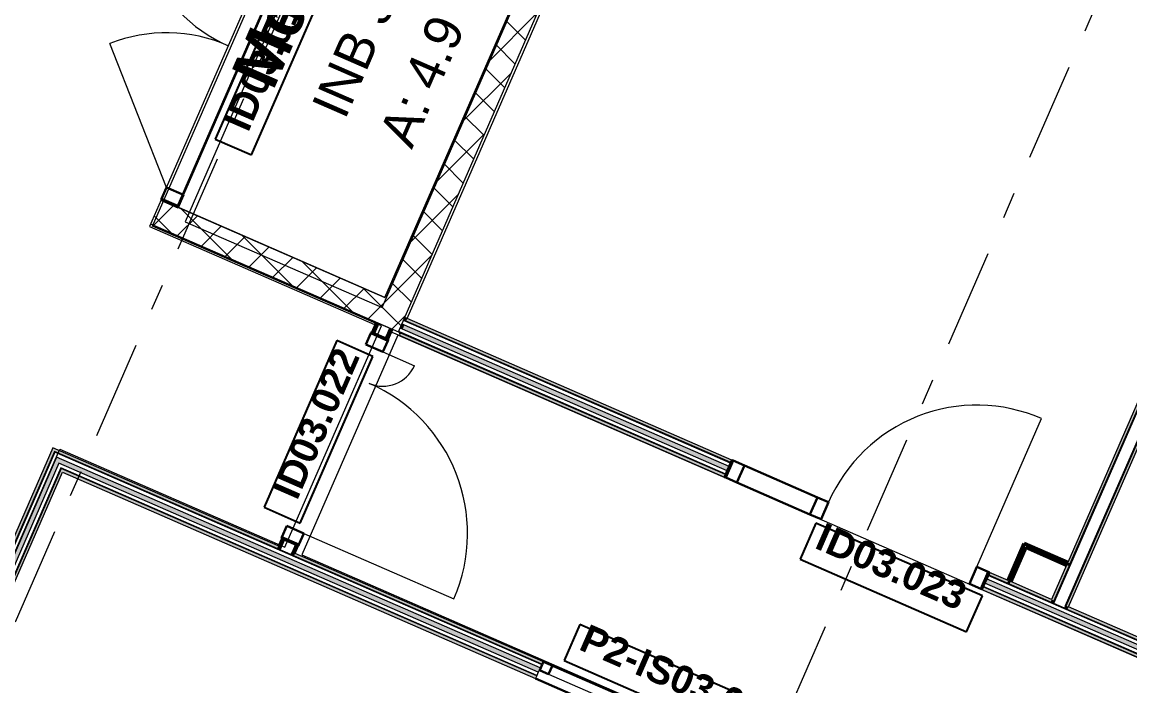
# Model space of a CAD drawing. Header units: millimetres. Extents: x -50172 to 90294, y -80883 to 25069.
# Drawn here: x -4319 to 1637, y -27414 to -23845 of the extents above; entities that cross this region are included whole.
import ezdxf
from ezdxf.enums import TextEntityAlignment as Align

# ---------------------------------------------------------------- set-up
doc = ezdxf.new("R2010")
doc.units = ezdxf.units.MM
doc.header["$MEASUREMENT"] = 0
doc.linetypes.add('Double Dashed', pattern=[1093.611073, 529.166651, -211.666656, 141.111112, -211.666656])
for name, color, linetype in [('A-25-M_Wall_Int', 7, 'Continuous'), ('New_A-05-M_Gross_Int_Circulation', 7, 'Continuous'), ('New_A-05-M_Gross_Int_Plant', 7, 'Continuous'), ('New_A-15-MG_Structural_Grid_Phase_2', 7, 'Continuous'), ('New_A-20-M_Floor_Slab', 7, 'Continuous'), ('New_A-25-M_Wall_Int', 7, 'Continuous'), ('New_ArchiCAD Door Markers', 7, 'Continuous'), ('New_ArchiCAD Doors', 7, 'Continuous'), ('New_ArchiCAD Window Markers', 7, 'Continuous'), ('New_ArchiCAD Windows', 7, 'Continuous')]:
    doc.layers.add(name, color=color, linetype=linetype)
for name, color, linetype, lineweight, true_color in [('A-25-M_Wall_Int_Pen_No__107', 7, 'Continuous', 15, 0xa6a6a6), ('A-25-M_Wall_Int_Pen_No__27', 7, 'Continuous', 50, 0x2a2a2a), ('New_A-05-M_Gross_Int_Circulation_Pen_No__74', 7, 'Continuous', 20, 0x606060), ('New_A-05-M_Gross_Int_Plant_Pen_No__74', 7, 'Continuous', 20, 0x606060), ('New_A-15-MG_Structural_Grid_Phase_2_Pen_No__222', 7, 'Continuous', 13, 0x65af33), ('New_A-25-M_Wall_Int_Pen_No__107', 7, 'Continuous', 15, 0xa6a6a6), ('New_ArchiCAD Doors_Pen_No__43', 7, 'Continuous', 30, 0x444444), ('New_ArchiCAD Doors_Pen_No__63', 7, 'Continuous', 20, 0x606060), ('New_ArchiCAD Windows_Pen_No__23', 7, 'Continuous', 30, 0x2a2a2a), ('New_ArchiCAD Windows_Pen_No__43', 7, 'Continuous', 30, 0x444444)]:
    doc.layers.add(name, color=color, linetype=linetype, lineweight=lineweight, true_color=true_color)
for name, color, linetype, lineweight in [('New_A-20-M_Floor_Slab_Pen_No__89', 8, 'Continuous', 20), ('New_A-25-M_Wall_Int_Pen_No__1', 7, 'Continuous', 13), ('New_ArchiCAD Door Markers_Pen_No__1', 7, 'Continuous', 13), ('New_ArchiCAD Door Markers_Pen_No__5', 7, 'Continuous', 25), ('New_ArchiCAD Doors_Pen_No__1', 7, 'Continuous', 13), ('New_ArchiCAD Window Markers_Pen_No__1', 7, 'Continuous', 13), ('New_ArchiCAD Window Markers_Pen_No__5', 7, 'Continuous', 25), ('New_ArchiCAD Windows_Pen_No__1', 7, 'Continuous', 13), ('New_ArchiCAD Windows_Pen_No__83', 8, 'Continuous', 20), ('New_ArchiCAD Zone Stamps_Pen_No__6', 7, 'Continuous', 35), ('New_ArchiCAD Zone Stamps_Pen_No__9', 7, 'Continuous', 13)]:
    doc.layers.add(name, color=color, linetype=linetype, lineweight=lineweight)
doc.styles.add('GENERATED_STYLE_1', font='')
doc.styles.add('GENERATED_STYLE_2', font='')
doc.styles.add('GENERATED_STYLE_3', font='')
doc.styles.add('GENERATED_STYLE_4', font='')
doc.styles.get('GENERATED_STYLE_1').set_extended_font_data('Arial', bold=True)
doc.styles.get('GENERATED_STYLE_2').set_extended_font_data('Swis721 BT', bold=True)
doc.styles.get('GENERATED_STYLE_3').set_extended_font_data('Arial')
doc.styles.get('GENERATED_STYLE_4').set_extended_font_data('Swis721 BT')
pattern_1 = [(45, (0, 0), (-91.9239, 91.9239), []), (135, (0, 0), (91.9239, 91.9239), [])]
pattern_2 = [(336.4404, (0, 0), (69.2305, 158.7675), [0, -100]), (336.4404, (80.45, 59.4), (69.2305, 158.7675), [0, -100])]

# ---------------------------------------------------------------- blocks, each defined once
blk = doc.blocks.new('Corridor 02-Third_INB 3152_2_1', base_point=(-27291.1, -30973.4))
at = {"layer": 'New_A-05-M_Gross_Int_Circulation_Pen_No__74', "linetype": 'Continuous'}
for p, q in [((-3617.5, -24942), (-2018.9, -21276.1)), ((-2387.5, -25478.4), (-3617.5, -24942)), ((-2906.6, -26668.8), (-2387.5, -25478.4)), ((-6755.7, -32192), (-4117.1, -26140.9)), ((-4117.1, -26140.9), (-2906.6, -26668.8))]:
    blk.add_line(p, q, dxfattribs=at)
at = {"layer": 'New_ArchiCAD Zone Stamps_Pen_No__6'}
for tag, height, style, p in [('ROOM_NAME', 250, 'GENERATED_STYLE_1', (-28123.9, -29413.8)), ('zoneNameLine2', 250, 'GENERATED_STYLE_1', (-28312.4, -29846)), ('ROOM_NUMBER', 200, 'GENERATED_STYLE_3', (-28500.8, -30266.7)), ('measuredAreaCode', 200, 'GENERATED_STYLE_3', (-28657.8, -30626.8)), ('ROOM_HOLES_PRM', 200, 'GENERATED_STYLE_3', (-28350.4, -30760.8)), ('DUMMY_649', 200, 'GENERATED_STYLE_3', (-27721.3, -31035.2)), ('DUMMY_650', 133.3, 'GENERATED_STYLE_3', (-27442, -31141.7))]:
    blk.add_attdef(tag, text='', height=height, rotation=336.44041, dxfattribs=dict(at, style=style)).set_placement(p, align=Align.TOP_LEFT)
blk = doc.blocks.new('Corridor 01-Third_INB 3350_11_1', base_point=(10603.8, -32200.4))
at = {"layer": 'New_A-05-M_Gross_Int_Circulation_Pen_No__74', "linetype": 'Continuous'}
for p, q in [((-2299.9, -25527.6), (-2815.2, -26709.4)), ((17509.7, -34165.5), (-2299.9, -25527.6)), ((-2815.2, -26709.4), (15122.4, -34531))]:
    blk.add_line(p, q, dxfattribs=at)
at = {"layer": 'New_ArchiCAD Zone Stamps_Pen_No__9'}
for tag, height, style, p in [('ROOM_NAME', 250, 'GENERATED_STYLE_1', (9771, -30640.8)), ('zoneNameLine2', 250, 'GENERATED_STYLE_1', (9582.6, -31072.9)), ('ROOM_NUMBER', 200, 'GENERATED_STYLE_3', (9394.2, -31493.6)), ('measuredAreaCode', 200, 'GENERATED_STYLE_3', (9237.1, -31853.7)), ('DUMMY_649', 200, 'GENERATED_STYLE_3', (9544.5, -31987.8)), ('DUMMY_650', 200, 'GENERATED_STYLE_3', (10033.9, -32201.2)), ('DUMMY_651', 133.3, 'GENERATED_STYLE_3', (10313.2, -32307.7))]:
    blk.add_attdef(tag, text='', height=height, rotation=336.44041, dxfattribs=dict(at, style=style)).set_placement(p, align=Align.TOP_LEFT)
blk = doc.blocks.new('Mech-Riser 01_INB 3158_15_1', base_point=(-1897.5, -23361.1))
at = {"layer": 'New_A-05-M_Gross_Int_Plant_Pen_No__74', "linetype": 'Continuous'}
for p, q in [((-1893.7, -21183.9), (-3487.3, -24838.5)), ((-2368.4, -25326.4), (-774.8, -21671.8)), ((-3487.3, -24838.5), (-2368.4, -25326.4))]:
    blk.add_line(p, q, dxfattribs=at)
at = {"layer": 'New_ArchiCAD Zone Stamps_Pen_No__9'}
for tag, height, style, p in [('ROOM_NAME', 250, 'GENERATED_STYLE_1', (-3199.4, -24118.7)), ('measuredAreaCode', 200, 'GENERATED_STYLE_3', (-2407.2, -24452.7)), ('ROOM_NUMBER', 200, 'GENERATED_STYLE_3', (-2767.3, -24295.7)), ('DUMMY_650', 200, 'GENERATED_STYLE_3', (-2120.7, -23795.8)), ('DUMMY_651', 133.3, 'GENERATED_STYLE_3', (-1998.9, -23501.3)), ('DUMMY_649', 200, 'GENERATED_STYLE_3', (-2273.1, -24145.3))]:
    blk.add_attdef(tag, text='', height=height, rotation=66.44041, dxfattribs=dict(at, style=style)).set_placement(p, align=Align.TOP_LEFT)
blk = doc.blocks.new('Slab_3_1', base_point=(-21949.4, -20986.7))
at = {"layer": 'New_A-20-M_Floor_Slab_Pen_No__89', "linetype": 'Continuous', "flags": 128}
blk.add_lwpolyline([(-3442.3, -24918.2), (-2383.9, -25379.7), (-785.1, -21713.1), (-1843.4, -21251.6)], close=True, dxfattribs=at)
blk = doc.blocks.new('*X462')
at = {"layer": 'New_A-25-M_Wall_Int_Pen_No__107', "linetype": 'Continuous'}
blk.add_hatch(color=256, dxfattribs=at).paths.add_polyline_path([(-2263.5, -25473.6), (-2273.5, -25496.5), (-527.8, -26257.7), (-517.8, -26234.8)])
blk = doc.blocks.new('*X463')
at = {"layer": 'New_A-25-M_Wall_Int_Pen_No__107', "linetype": 'Continuous'}
blk.add_hatch(color=256, dxfattribs=at).paths.add_polyline_path([(856.3, -26861.3), (1837, -27288.9), (1847, -27266), (866.3, -26838.4)])
blk = doc.blocks.new('Door with Sidelight on Side 2 19_9')
at = {"layer": 'New_ArchiCAD Doors_Pen_No__1', "linetype": 'Continuous'}
for p, q in [((-755, 0), (-755, -15)), ((755, 0), (755, -15)), ((-755, -15), (-755, -18)), ((-755, -18), (-755, -38)), ((-755, -38), (-755, -63)), ((755, -15), (755, -18)), ((755, -18), (755, -38)), ((755, -38), (755, -63)), ((-755, -63), (-755, -82)), ((-755, -82), (-755, -85)), ((-755, -85), (-755, -100)), ((755, -63), (755, -82)), ((755, -82), (755, -85)), ((755, -85), (755, -100))]:
    blk.add_line(p, q, dxfattribs=at)
at = {"layer": 'New_ArchiCAD Doors_Pen_No__43', "linetype": 'Continuous'}
for p, q in [((-748, 0), (-755, 0)), ((-755, 0), (-755, -100)), ((-682, 0), (-748, 0)), ((-748, 0), (-748, -100)), ((-254, 0), (-682, 0)), ((-682, 0), (-682, -100)), ((-682, -100), (-682, 0)), ((-254, -100), (-254, 0)), ((-188, 0), (-254, 0)), ((-254, 0), (-254, -100)), ((-188, -100), (-188, 0)), ((748, 0), (682, 0)), ((682, 0), (682, -100)), ((748, 0), (755, 0)), ((748, -100), (748, 0)), ((755, 0), (755, -100)), ((-748, -100), (-755, -100)), ((-748, -100), (-682, -100)), ((-682, -100), (-254, -100)), ((-254, -100), (-188, -100)), ((682, -100), (748, -100)), ((748, -100), (755, -100))]:
    blk.add_line(p, q, dxfattribs=at)
at = {"layer": 'New_ArchiCAD Doors_Pen_No__63', "linetype": 'Continuous'}
blk.add_line((682, 0), (682, 870), dxfattribs=at)
blk.add_arc((682, 0), 870, 90, 180, dxfattribs=at)
blk = doc.blocks.new('Door Stamp 17_16')
at = {"layer": 'New_ArchiCAD Door Markers_Pen_No__5', "linetype": 'Continuous'}
for p, q in [((206.6, 241.9), (-770.5, 241.9)), ((-770.5, 241.9), (-770.5, 30.2)), ((206.6, 241.9), (-770.5, 241.9)), ((206.6, 30.2), (206.6, 241.9)), ((-770.5, 30.2), (206.6, 30.2))]:
    blk.add_line(p, q, dxfattribs=at)
at = {"layer": 'New_ArchiCAD Door Markers_Pen_No__1', "style": 'GENERATED_STYLE_2'}
blk.add_attdef('AC_WIDO_ID', text='', height=150, rotation=180, dxfattribs=at).set_placement((147.8, 286.5), align=Align.BOTTOM_LEFT)
blk = doc.blocks.new('Wall_98_1', base_point=(17659.4, -34119.5))
at = {"layer": 'A-25-M_Wall_Int_Pen_No__107', "linetype": 'Continuous'}
blk.add_hatch(color=256, dxfattribs=at).paths.add_polyline_path([(976.4, -26861.3), (990.2, -26867.3), (996.2, -26853.5), (982.4, -26847.5)])
at = {"layer": 'New_A-25-M_Wall_Int_Pen_No__107', "linetype": 'Continuous', "lineweight": 0, "true_color": 0x535353}
for points in [[(-2254.3, -25452.5), (-2255.5, -25455.3), (-509.9, -26216.5), (-508.7, -26213.7)], [(-2281.1, -25513.9), (-2282.3, -25516.7), (-536.6, -26277.9), (-535.4, -26275.1)], [(874.3, -26820), (1284, -26998.7), (1285.2, -26995.9), (875.5, -26817.3)], [(847.5, -26881.4), (1828.2, -27309.1), (1829.4, -27306.3), (848.7, -26878.7)], [(1223.8, -26969.2), (1226.6, -26970.4), (1232.6, -26956.6), (1229.8, -26955.4)], [(1284, -26998.7), (1286.8, -26999.9), (1288, -26997.1), (1285.2, -26995.9)], [(1285.2, -26995.9), (1288, -26997.1), (1294, -26983.4), (1291.2, -26982.2)], [(1288, -26997.1), (1286.8, -26999.9), (1855, -27247.7), (1856.2, -27244.9)]]:
    blk.add_hatch(color=251, dxfattribs=at).paths.add_polyline_path(points)
at = {"layer": 'New_A-25-M_Wall_Int_Pen_No__107', "linetype": 'Continuous'}
for points in [[(-2248.3, -25438.8), (-2254.3, -25452.5), (-508.7, -26213.7), (-502.7, -26200)], [(-2288.3, -25530.4), (-542.6, -26291.6), (-536.6, -26277.9), (-2282.3, -25516.7)], [(881.5, -26803.5), (875.5, -26817.3), (976.4, -26861.3), (982.4, -26847.5)], [(990.2, -26867.3), (1210.1, -26963.2), (1216.1, -26949.4), (996.2, -26853.5)], [(847.5, -26881.4), (841.5, -26895.2), (1822.2, -27322.8), (1828.2, -27309.1)], [(1210.1, -26963.2), (1223.8, -26969.2), (1229.8, -26955.4), (1216.1, -26949.4)], [(1288, -26997.1), (1301.7, -27003.1), (1307.7, -26989.4), (1294, -26983.4)], [(1307.7, -26989.4), (1301.7, -27003.1), (1856.2, -27244.9), (1862.2, -27231.2)]]:
    blk.add_hatch(color=256, dxfattribs=at).paths.add_polyline_path(points)
at = {"layer": 'New_A-25-M_Wall_Int_Pen_No__1', "linetype": 'Continuous'}
for p, q in [((-517.8, -26234.8), (-2263.5, -25473.6)), ((-509.9, -26216.5), (-2255.5, -25455.3)), ((-508.7, -26213.7), (-2254.3, -25452.5)), ((-536.6, -26277.9), (-2282.3, -25516.7)), ((-535.4, -26275.1), (-2281.1, -25513.9)), ((-527.8, -26257.7), (-2273.5, -25496.5)), ((-502.7, -26200), (-508.7, -26213.7)), ((-527.8, -26257.7), (-535.4, -26275.1)), ((-517.8, -26234.8), (-527.8, -26257.7)), ((-509.9, -26216.5), (-517.8, -26234.8)), ((-508.7, -26213.7), (-509.9, -26216.5)), ((-536.6, -26277.9), (-542.6, -26291.6)), ((-535.4, -26275.1), (-536.6, -26277.9)), ((866.3, -26838.4), (856.3, -26861.3)), ((874.3, -26820), (866.3, -26838.4)), ((1847, -27266), (866.3, -26838.4)), ((875.5, -26817.3), (874.3, -26820)), ((1855, -27247.7), (874.3, -26820)), ((881.5, -26803.5), (875.5, -26817.3)), ((1285.2, -26995.9), (875.5, -26817.3)), ((847.5, -26881.4), (841.5, -26895.2)), ((848.7, -26878.7), (847.5, -26881.4)), ((1828.2, -27309.1), (847.5, -26881.4)), ((856.3, -26861.3), (848.7, -26878.7)), ((1829.4, -27306.3), (848.7, -26878.7)), ((1837, -27288.9), (856.3, -26861.3)), ((1229.8, -26955.4), (1223.8, -26969.2)), ((1232.6, -26956.6), (1226.6, -26970.4)), ((1291.2, -26982.2), (1285.2, -26995.9)), ((1288, -26997.1), (1294, -26983.4)), ((1856.2, -27244.9), (1288, -26997.1))]:
    blk.add_line(p, q, dxfattribs=at)
at = {"layer": 'New_A-25-M_Wall_Int_Pen_No__1', "linetype": 'Continuous', "flags": 128}
for points in [[(-502.7, -26200), (-2248.3, -25438.8)], [(-2288.3, -25530.4), (-542.6, -26291.6)], [(982.4, -26847.5), (881.5, -26803.5)], [(1216.1, -26949.4), (996.2, -26853.5)], [(841.5, -26895.2), (1822.2, -27322.8)], [(1862.2, -27231.2), (1307.7, -26989.4)]]:
    blk.add_lwpolyline(points, dxfattribs=at)
at = {"layer": 'New_A-25-M_Wall_Int', "color": 250, "lineweight": 50, "true_color": 0x2a2a2a}
for name in ['*X462', '*X463']:
    blk.add_blockref(name, (0, 0), dxfattribs=at)
at = {"layer": 'New_ArchiCAD Door Markers'}
ref = blk.add_blockref('Door Stamp 17_16', (149.4, -26593.4), dxfattribs=dict(at, rotation=156.4404115839991))
ref.add_attrib('AC_WIDO_ID', 'ID03.023', dxfattribs={"layer": 'New_ArchiCAD Door Markers_Pen_No__1', "color": 7, "height": 150, "rotation": 336.44041, "style": 'GENERATED_STYLE_2'}).set_placement((-82.7, -26711.3), align=Align.BOTTOM_LEFT)
at = {"layer": 'New_ArchiCAD Doors', "color": 251, "linetype": 'Continuous', "lineweight": 20, "true_color": 0x606060, "zscale": 1000, "rotation": 336.440411583999}
blk.add_blockref('Door with Sidelight on Side 2 19_9', (189.4, -26501.7), dxfattribs=at)
blk = doc.blocks.new('Wall_99_1', base_point=(1307.7, -26989.4))
at = {"layer": 'A-25-M_Wall_Int_Pen_No__107', "linetype": 'Continuous'}
blk.add_hatch(color=256, dxfattribs=at).paths.add_polyline_path([(1302.9, -26750.3), (1296.9, -26764.1), (1310.6, -26770.1), (1316.6, -26756.3)])
at = {"layer": 'New_A-25-M_Wall_Int_Pen_No__107', "linetype": 'Continuous', "lineweight": 0, "true_color": 0x535353}
for points in [[(1294, -26983.4), (2892.8, -23316.8), (2890, -23315.6), (1291.2, -26982.2)], [(2787.9, -23382.1), (1229.8, -26955.4), (1232.6, -26956.6), (2790.7, -23383.3)]]:
    blk.add_hatch(color=251, dxfattribs=at).paths.add_polyline_path(points)
at = {"layer": 'New_A-25-M_Wall_Int_Pen_No__107', "linetype": 'Continuous'}
for points in [[(1307.7, -26989.4), (2906.5, -23322.8), (2892.8, -23316.8), (1294, -26983.4)], [(2741.4, -23451.3), (1302.9, -26750.3), (1316.6, -26756.3), (2755.2, -23457.3)], [(1296.9, -26764.1), (1216.1, -26949.4), (1229.8, -26955.4), (1310.6, -26770.1)]]:
    blk.add_hatch(color=256, dxfattribs=at).paths.add_polyline_path(points)
at = {"layer": 'New_A-25-M_Wall_Int_Pen_No__1', "linetype": 'Continuous'}
for p, q in [((1291.2, -26982.2), (2890, -23315.6)), ((1294, -26983.4), (2892.8, -23316.8)), ((1232.6, -26956.6), (2790.7, -23383.3)), ((1316.6, -26756.3), (2755.2, -23457.3)), ((1229.8, -26955.4), (1310.6, -26770.1)), ((1310.6, -26770.1), (1316.6, -26756.3))]:
    blk.add_line(p, q, dxfattribs=at)
at = {"layer": 'New_A-25-M_Wall_Int_Pen_No__1', "linetype": 'Continuous', "flags": 128}
for points in [[(1307.7, -26989.4), (2906.5, -23322.8)], [(2741.4, -23451.3), (1302.9, -26750.3)], [(1296.9, -26764.1), (1216.1, -26949.4)]]:
    blk.add_lwpolyline(points, dxfattribs=at)
blk = doc.blocks.new('*X544')
at = {"layer": 'New_A-25-M_Wall_Int_Pen_No__107', "linetype": 'Continuous'}
blk.add_hatch(color=256, dxfattribs=at).paths.add_polyline_path([(-2277.2, -25467.6), (-2287.2, -25490.5), (-2273.5, -25496.5), (-2263.5, -25473.6)])
blk = doc.blocks.new('Wall_118_1', base_point=(-2288.3, -25530.4))
at = {"layer": 'New_A-25-M_Wall_Int_Pen_No__107', "linetype": 'Continuous'}
h = blk.add_hatch(dxfattribs=at)
h.set_pattern_fill('Concrete_Block_0001', color=256, style=0, pattern_type=2)
h.set_pattern_definition(pattern_1)
h.paths.add_polyline_path([(-2296, -25510.7), (-590.5, -21599.4), (-774.8, -21671.8), (-2368.4, -25326.4)])
h = blk.add_hatch(dxfattribs=at)
h.set_pattern_fill('Plaster_0001', color=256, style=0, pattern_type=2)
h.set_pattern_definition([(66.4404, (0, 0), (-158.7675, 69.2305), [0, -100]), (66.4404, (-59.4, 80.45), (-158.7675, 69.2305), [0, -100])])
h.paths.add_polyline_path([(-618.5, -21663.5), (-2262.1, -25432.8), (-2248.3, -25438.8), (-604.7, -21669.5)])
at = {"layer": 'New_A-25-M_Wall_Int_Pen_No__107', "linetype": 'Continuous', "lineweight": 0, "true_color": 0x535353}
for points in [[(-2268, -25446.5), (-2269.2, -25449.3), (-2255.5, -25455.3), (-2254.3, -25452.5)], [(-2294.8, -25508), (-2296, -25510.7), (-2282.3, -25516.7), (-2281.1, -25513.9)]]:
    blk.add_hatch(color=251, dxfattribs=at).paths.add_polyline_path(points)
at = {"layer": 'New_A-25-M_Wall_Int_Pen_No__107', "linetype": 'Continuous'}
for points in [[(-2262.1, -25432.8), (-2268, -25446.5), (-2254.3, -25452.5), (-2248.3, -25438.8)], [(-2296, -25510.7), (-2288.3, -25530.4), (-2282.3, -25516.7)]]:
    blk.add_hatch(color=256, dxfattribs=at).paths.add_polyline_path(points)
at = {"layer": 'New_A-25-M_Wall_Int_Pen_No__1', "linetype": 'Continuous'}
for p, q in [((-2296, -25510.7), (-590.5, -21599.4)), ((-2273.5, -25496.5), (-2287.2, -25490.5)), ((-2263.5, -25473.6), (-2277.2, -25467.6)), ((-2255.5, -25455.3), (-2269.2, -25449.3)), ((-2254.3, -25452.5), (-2268, -25446.5)), ((-2248.3, -25438.8), (-2262.1, -25432.8)), ((-2296, -25510.7), (-2282.3, -25516.7)), ((-2281.1, -25513.9), (-2294.8, -25508))]:
    blk.add_line(p, q, dxfattribs=at)
at = {"layer": 'New_A-25-M_Wall_Int_Pen_No__1', "linetype": 'Continuous', "flags": 128}
for points in [[(-774.8, -21671.8), (-2368.4, -25326.4)], [(-2248.3, -25438.8), (-604.7, -21669.5)]]:
    blk.add_lwpolyline(points, dxfattribs=at)
at = {"layer": 'New_A-25-M_Wall_Int_Pen_No__1', "linetype": 'Continuous'}
blk.add_point((-2288.3, -25530.4), dxfattribs=at)
at = {"layer": 'New_A-25-M_Wall_Int', "color": 250, "lineweight": 50, "true_color": 0x2a2a2a}
blk.add_blockref('*X544', (0, 0), dxfattribs=at)
blk = doc.blocks.new('*X653')
at = {"layer": 'New_A-25-M_Wall_Int_Pen_No__107', "linetype": 'Continuous'}
blk.add_hatch(color=256, dxfattribs=at).paths.add_polyline_path([(-4133.9, -26183.9), (-4121, -26216.8), (-1543.8, -27340.6), (-1538.6, -27328.7), (-1533.8, -27317.7)])
blk = doc.blocks.new('Horizontal Multi-Sash Window 19_3')
at = {"layer": 'New_ArchiCAD Windows_Pen_No__1', "linetype": 'Continuous'}
for p, q in [((-750, -12), (-750, 0)), ((750, -12), (750, 0)), ((-750, -32), (-750, -12)), ((-750, -35), (-750, -32)), ((-750, -50), (-750, -35)), ((750, -32), (750, -12)), ((750, -35), (750, -32)), ((750, -50), (750, -35))]:
    blk.add_line(p, q, dxfattribs=at)
at = {"layer": 'New_ArchiCAD Windows_Pen_No__23', "linetype": 'Continuous'}
for p, q in [((-750, 50), (750, 50)), ((-750, -50), (750, -50))]:
    blk.add_line(p, q, dxfattribs=at)
at = {"layer": 'New_ArchiCAD Windows_Pen_No__43', "linetype": 'Continuous'}
for p, q in [((-750, 0), (-745, 0)), ((-745, 0), (-695, 0)), ((-695, 0), (-695, -50)), ((-25, -50), (-25, 0)), ((-25, 0), (0, 0)), ((0, 0), (25, 0)), ((25, 0), (25, -50)), ((695, -50), (695, 0)), ((695, 0), (745, 0)), ((745, 0), (750, 0)), ((-745, -50), (-750, -50)), ((-695, -50), (-745, -50)), ((0, -50), (-25, -50)), ((25, -50), (0, -50)), ((745, -50), (695, -50)), ((750, -50), (745, -50))]:
    blk.add_line(p, q, dxfattribs=at)
at = {"layer": 'New_ArchiCAD Windows_Pen_No__83', "linetype": 'Continuous'}
for p, q in [((-745, -50), (-745, 0)), ((-695, 0), (-25, 0)), ((25, 0), (695, 0)), ((745, -50), (745, 0)), ((-25, -50), (-695, -50)), ((695, -50), (25, -50))]:
    blk.add_line(p, q, dxfattribs=at)
blk = doc.blocks.new('Window Stamp 18_8')
at = {"layer": 'New_ArchiCAD Window Markers_Pen_No__5', "linetype": 'Continuous'}
for p, q in [((647.5, -150), (-647.5, -150)), ((-647.5, -150), (-647.5, -361.8)), ((647.5, -150), (-647.5, -150)), ((647.5, -361.8), (647.5, -150)), ((-647.5, -361.8), (647.5, -361.8))]:
    blk.add_line(p, q, dxfattribs=at)
at = {"layer": 'New_ArchiCAD Window Markers_Pen_No__1', "style": 'GENERATED_STYLE_2'}
blk.add_attdef('AC_WIDO_ID', text='', height=150, rotation=180, dxfattribs=at).set_placement((588.7, -105.4), align=Align.BOTTOM_LEFT)
blk = doc.blocks.new('Wall_148_1', base_point=(15773.8, -34823.2))
at = {"layer": 'New_A-25-M_Wall_Int_Pen_No__107', "linetype": 'Continuous'}
for points in [[(-2943, -26661.7), (-4153.5, -26133.9), (-4145.8, -26153.6), (-2949, -26675.5)], [(-1552.6, -27360.7), (-4109.6, -26245.8), (-4101.8, -26265.5), (-1558.6, -27374.5)], [(-2949, -26675.5), (-2935.2, -26681.5), (-2929.2, -26667.7), (-2943, -26661.7)], [(-2871, -26709.5), (-2857.3, -26715.5), (-2851.3, -26701.7), (-2865, -26695.7)], [(-2857.3, -26715.5), (-1524.6, -27296.6), (-1518.6, -27282.8), (-2851.3, -26701.7)]]:
    blk.add_hatch(color=256, dxfattribs=at).paths.add_polyline_path(points)
at = {"layer": 'New_A-25-M_Wall_Int_Pen_No__107', "linetype": 'Continuous', "lineweight": 0, "true_color": 0x535353}
for points in [[(-2873.8, -26708.3), (-4145.8, -26153.6), (-4144.2, -26157.6), (-2875, -26711)], [(-1551.4, -27358), (-4111.1, -26241.8), (-4109.6, -26245.8), (-1552.6, -27360.7)], [(-2935.2, -26681.5), (-2932.5, -26682.7), (-2926.5, -26668.9), (-2929.2, -26667.7)], [(-2875, -26711), (-2872.2, -26712.2), (-2871, -26709.5), (-2873.8, -26708.3)], [(-2873.8, -26708.3), (-2871, -26709.5), (-2865, -26695.7), (-2867.8, -26694.5)], [(-2872.2, -26712.2), (-1525.8, -27299.3), (-1524.6, -27296.6), (-2871, -26709.5)]]:
    blk.add_hatch(color=251, dxfattribs=at).paths.add_polyline_path(points)
at = {"layer": 'New_A-25-M_Wall_Int_Pen_No__1', "linetype": 'Continuous'}
for p, q in [((-2873.8, -26708.3), (-4145.8, -26153.6)), ((-1525.8, -27299.3), (-4144.2, -26157.6)), ((-1533.8, -27317.7), (-4133.9, -26183.9)), ((-1543.8, -27340.6), (-4121, -26216.8)), ((-1551.4, -27358), (-4111.1, -26241.8)), ((-1552.6, -27360.7), (-4109.6, -26245.8)), ((-2929.2, -26667.7), (-2935.2, -26681.5)), ((-2926.5, -26668.9), (-2932.5, -26682.7)), ((-2867.8, -26694.5), (-2873.8, -26708.3)), ((-2871, -26709.5), (-2865, -26695.7)), ((-1524.6, -27296.6), (-2871, -26709.5)), ((-1538.6, -27328.7), (-1543.8, -27340.6)), ((-1533.8, -27317.7), (-1538.6, -27328.7)), ((-1525.8, -27299.3), (-1533.8, -27317.7)), ((-1524.6, -27296.6), (-1525.8, -27299.3)), ((-1518.6, -27282.8), (-1524.6, -27296.6)), ((-1552.6, -27360.7), (-1558.6, -27374.5)), ((-1551.4, -27358), (-1552.6, -27360.7)), ((-1543.8, -27340.6), (-1551.4, -27358))]:
    blk.add_line(p, q, dxfattribs=at)
at = {"layer": 'New_A-25-M_Wall_Int_Pen_No__1', "linetype": 'Continuous', "flags": 128}
for points in [[(-2943, -26661.7), (-4153.5, -26133.9)], [(-4101.8, -26265.5), (-1558.6, -27374.5)], [(-1518.6, -27282.8), (-2851.3, -26701.7)]]:
    blk.add_lwpolyline(points, dxfattribs=at)
at = {"layer": 'New_A-25-M_Wall_Int', "color": 250, "lineweight": 50, "true_color": 0x2a2a2a}
blk.add_blockref('*X653', (0, 0), dxfattribs=at)
at = {"layer": 'New_ArchiCAD Window Markers'}
ref = blk.add_blockref('Window Stamp 18_8', (-871.1, -27674.3), dxfattribs=dict(at, rotation=156.4404115839917))
ref.add_attrib('AC_WIDO_ID', 'P2-IS03.024', dxfattribs={"layer": 'New_ArchiCAD Window Markers_Pen_No__1', "color": 7, "height": 150, "rotation": 336.44041, "style": 'GENERATED_STYLE_2'}).set_placement((-1350.7, -27256.9), align=Align.BOTTOM_LEFT)
at = {"layer": 'New_ArchiCAD Windows', "color": 251, "linetype": 'Continuous', "lineweight": 20, "true_color": 0x606060, "xscale": -1, "zscale": 1000, "rotation": 156.4404115839917}
blk.add_blockref('Horizontal Multi-Sash Window 19_3', (-851.1, -27628.4), dxfattribs=at)
blk = doc.blocks.new('*X664')
at = {"layer": 'New_A-25-M_Wall_Int_Pen_No__107', "linetype": 'Continuous'}
blk.add_hatch(color=256, dxfattribs=at).paths.add_polyline_path([(-5482.9, -29277.7), (-5471.9, -29282.5), (-5460, -29287.7), (-4121, -26216.8), (-4133.9, -26183.9)])
blk = doc.blocks.new('Wall_149_1', base_point=(-4153.5, -26133.9))
at = {"layer": 'New_A-25-M_Wall_Int_Pen_No__107', "linetype": 'Continuous'}
for points in [[(-5517.8, -29262.5), (-5504, -29268.5), (-4145.8, -26153.6), (-4153.5, -26133.9)], [(-5439.9, -29296.5), (-5426.1, -29302.5), (-4101.8, -26265.5), (-4109.6, -26245.8)]]:
    blk.add_hatch(color=256, dxfattribs=at).paths.add_polyline_path(points)
at = {"layer": 'New_A-25-M_Wall_Int_Pen_No__107', "linetype": 'Continuous', "lineweight": 0, "true_color": 0x535353}
for points in [[(-4145.8, -26153.6), (-5504, -29268.5), (-5501.3, -29269.7), (-4144.2, -26157.6)], [(-4111.1, -26241.8), (-5442.6, -29295.3), (-5439.9, -29296.5), (-4109.6, -26245.8)]]:
    blk.add_hatch(color=251, dxfattribs=at).paths.add_polyline_path(points)
at = {"layer": 'New_A-25-M_Wall_Int_Pen_No__1', "linetype": 'Continuous'}
for p, q in [((-4145.8, -26153.6), (-5504, -29268.5)), ((-4144.2, -26157.6), (-5501.3, -29269.7)), ((-4133.9, -26183.9), (-5482.9, -29277.7)), ((-4121, -26216.8), (-5460, -29287.7)), ((-4111.1, -26241.8), (-5442.6, -29295.3)), ((-4109.6, -26245.8), (-5439.9, -29296.5))]:
    blk.add_line(p, q, dxfattribs=at)
at = {"layer": 'New_A-25-M_Wall_Int_Pen_No__1', "linetype": 'Continuous', "flags": 128}
for points in [[(-4153.5, -26133.9), (-5517.8, -29262.5)], [(-5426.1, -29302.5), (-4101.8, -26265.5)]]:
    blk.add_lwpolyline(points, dxfattribs=at)
at = {"layer": 'New_A-25-M_Wall_Int', "color": 250, "lineweight": 50, "true_color": 0x2a2a2a}
blk.add_blockref('*X664', (0, 0), dxfattribs=at)
blk = doc.blocks.new('Double Door Asymmetric 19_9')
at = {"layer": 'New_ArchiCAD Doors_Pen_No__1', "linetype": 'Continuous'}
for p, q in [((-605, -15), (-605, 0)), ((605, -15), (605, 0)), ((-605, -18), (-605, -15)), ((-605, -82), (-605, -18)), ((605, -18), (605, -15)), ((605, -82), (605, -18)), ((-605, -85), (-605, -82)), ((-605, -100), (-605, -85)), ((605, -85), (605, -82)), ((605, -100), (605, -85))]:
    blk.add_line(p, q, dxfattribs=at)
at = {"layer": 'New_ArchiCAD Doors_Pen_No__43', "linetype": 'Continuous'}
for p, q in [((-598, 0), (-605, 0)), ((-605, 0), (-605, -100)), ((-532, 0), (-598, 0)), ((-598, 0), (-598, -100)), ((-532, -100), (-532, 0)), ((598, 0), (532, 0)), ((532, 0), (532, -100)), ((598, 0), (605, 0)), ((598, -100), (598, 0)), ((605, 0), (605, -100)), ((-598, -100), (-605, -100)), ((-598, -100), (-532, -100)), ((532, -100), (598, -100)), ((598, -100), (605, -100))]:
    blk.add_line(p, q, dxfattribs=at)
at = {"layer": 'New_ArchiCAD Doors_Pen_No__63', "linetype": 'Continuous'}
for p, q in [((532, 0), (532, 879.9)), ((-532, 0), (-532, 184.1))]:
    blk.add_line(p, q, dxfattribs=at)
for centre, radius, start, end in [((532, 0), 879.9, 90, 180), ((-532, 0), 184.1, 0, 90)]:
    blk.add_arc(centre, radius, start, end, dxfattribs=at)
blk = doc.blocks.new('Door Stamp 17_31')
at = {"layer": 'New_ArchiCAD Door Markers_Pen_No__5', "linetype": 'Continuous'}
for p, q in [((488.6, -40), (-488.6, -40)), ((-488.6, -40), (-488.6, -251.8)), ((488.6, -40), (-488.6, -40)), ((488.6, -251.8), (488.6, -40)), ((-488.6, -251.8), (488.6, -251.8))]:
    blk.add_line(p, q, dxfattribs=at)
at = {"layer": 'New_ArchiCAD Door Markers_Pen_No__1', "style": 'GENERATED_STYLE_2'}
blk.add_attdef('AC_WIDO_ID', text='', height=150, rotation=180, dxfattribs=at).set_placement((429.7, 4.8), align=Align.BOTTOM_LEFT)
blk = doc.blocks.new('Wall_181_1', base_point=(-2417.9, -25457.6))
at = {"layer": 'New_A-25-M_Wall_Int_Pen_No__107', "linetype": 'Continuous'}
for points in [[(-2441.5, -25511.8), (-2427.8, -25517.8), (-2404.1, -25463.6), (-2417.9, -25457.6)], [(-2363.6, -25545.8), (-2349.9, -25551.8), (-2326.2, -25497.5), (-2340, -25491.5)], [(-2925.2, -26620.9), (-2943, -26661.7), (-2929.2, -26667.7), (-2911.4, -26626.9)], [(-2865, -26695.7), (-2851.3, -26701.7), (-2833.5, -26660.9), (-2847.2, -26654.9)]]:
    blk.add_hatch(color=256, dxfattribs=at).paths.add_polyline_path(points)
at = {"layer": 'New_A-25-M_Wall_Int_Pen_No__107', "linetype": 'Continuous', "lineweight": 0, "true_color": 0x535353}
for points in [[(-2404.1, -25463.6), (-2427.8, -25517.8), (-2425, -25519), (-2401.4, -25464.8)], [(-2342.7, -25490.3), (-2366.4, -25544.6), (-2363.6, -25545.8), (-2340, -25491.5)], [(-2929.2, -26667.7), (-2926.5, -26668.9), (-2908.7, -26628.1), (-2911.4, -26626.9)], [(-2867.8, -26694.5), (-2865, -26695.7), (-2847.2, -26654.9), (-2850, -26653.7)]]:
    blk.add_hatch(color=251, dxfattribs=at).paths.add_polyline_path(points)
at = {"layer": 'New_A-25-M_Wall_Int_Pen_No__1', "linetype": 'Continuous'}
for p, q in [((-2404.1, -25463.6), (-2427.8, -25517.8)), ((-2401.4, -25464.8), (-2425, -25519)), ((-2342.7, -25490.3), (-2366.4, -25544.6)), ((-2441.5, -25511.8), (-2427.8, -25517.8)), ((-2427.8, -25517.8), (-2425, -25519)), ((-2425, -25519), (-2366.4, -25544.6)), ((-2366.4, -25544.6), (-2363.6, -25545.8)), ((-2340, -25491.5), (-2363.6, -25545.8)), ((-2363.6, -25545.8), (-2349.9, -25551.8)), ((-2925.2, -26620.9), (-2911.4, -26626.9)), ((-2911.4, -26626.9), (-2929.2, -26667.7)), ((-2908.7, -26628.1), (-2926.5, -26668.9)), ((-2911.4, -26626.9), (-2908.7, -26628.1)), ((-2908.7, -26628.1), (-2850, -26653.7)), ((-2850, -26653.7), (-2867.8, -26694.5)), ((-2847.2, -26654.9), (-2865, -26695.7)), ((-2850, -26653.7), (-2847.2, -26654.9)), ((-2847.2, -26654.9), (-2833.5, -26660.9))]:
    blk.add_line(p, q, dxfattribs=at)
at = {"layer": 'New_A-25-M_Wall_Int_Pen_No__1', "linetype": 'Continuous', "flags": 128}
for points in [[(-2417.9, -25457.6), (-2441.5, -25511.8)], [(-2417.9, -25457.6), (-2404.1, -25463.6)], [(-2404.1, -25463.6), (-2401.4, -25464.8)], [(-2401.4, -25464.8), (-2342.7, -25490.3)], [(-2342.7, -25490.3), (-2340, -25491.5)], [(-2349.9, -25551.8), (-2326.2, -25497.5)], [(-2340, -25491.5), (-2326.2, -25497.5)], [(-2925.2, -26620.9), (-2943, -26661.7)], [(-2851.3, -26701.7), (-2833.5, -26660.9)]]:
    blk.add_lwpolyline(points, dxfattribs=at)
at = {"layer": 'New_ArchiCAD Door Markers'}
ref = blk.add_blockref('Door Stamp 17_31', (-2591.7, -26106.3), dxfattribs=dict(at, rotation=246.4404115839914))
ref.add_attrib('AC_WIDO_ID', 'ID03.022', dxfattribs={"layer": 'New_ArchiCAD Door Markers_Pen_No__1', "color": 7, "height": 150, "rotation": 66.44041, "style": 'GENERATED_STYLE_2'}).set_placement((-2800.1, -26439.4), align=Align.BOTTOM_LEFT)
at = {"layer": 'New_ArchiCAD Doors', "color": 251, "linetype": 'Continuous', "lineweight": 20, "true_color": 0x606060, "zscale": 1000, "rotation": 246.4404115839914}
blk.add_blockref('Double Door Asymmetric 19_9', (-2591.7, -26106.3), dxfattribs=at)
blk = doc.blocks.new('Wall_287_1', base_point=(-2288.3, -25530.4))
at = {"layer": 'New_A-25-M_Wall_Int_Pen_No__107', "linetype": 'Continuous'}
h = blk.add_hatch(dxfattribs=at)
h.set_pattern_fill('Concrete_Block_0001', color=256, style=0, pattern_type=2)
h.set_pattern_definition(pattern_1)
h.paths.add_polyline_path([(-3628.4, -24929.7), (-2296, -25510.7), (-2368.4, -25326.4), (-3572.5, -24801.4)])
h = blk.add_hatch(dxfattribs=at)
h.set_pattern_fill('Plaster_0001', color=256, style=0, pattern_type=2)
h.set_pattern_definition(pattern_2)
h.paths.add_polyline_path([(-2417.9, -25457.6), (-3628.4, -24929.7), (-3634.4, -24943.5), (-2423.9, -25471.3)])
for points in [[(-2404.1, -25463.6), (-2417.9, -25457.6), (-2423.9, -25471.3), (-2410.1, -25477.3)], [(-2326.2, -25497.5), (-2340, -25491.5), (-2346, -25505.3), (-2332.2, -25511.3)]]:
    blk.add_hatch(color=256, dxfattribs=at).paths.add_polyline_path(points)
at = {"layer": 'New_A-25-M_Wall_Int_Pen_No__107', "linetype": 'Continuous', "lineweight": 0, "true_color": 0x535353}
for points in [[(-2401.4, -25464.8), (-2404.1, -25463.6), (-2410.1, -25477.3), (-2407.4, -25478.5)], [(-2340, -25491.5), (-2342.7, -25490.3), (-2348.7, -25504.1), (-2346, -25505.3)]]:
    blk.add_hatch(color=251, dxfattribs=at).paths.add_polyline_path(points)
at = {"layer": 'New_A-25-M_Wall_Int_Pen_No__107', "linetype": 'Continuous'}
h = blk.add_hatch(dxfattribs=at)
h.set_pattern_fill('Plaster_0001', color=256, style=0, pattern_type=2)
h.set_pattern_definition(pattern_2)
h.paths.add_polyline_path([(-2332.2, -25511.3), (-2288.3, -25530.4), (-2296, -25510.7), (-2326.2, -25497.5)])
at = {"layer": 'New_A-25-M_Wall_Int_Pen_No__1', "linetype": 'Continuous'}
for p, q in [((-3628.4, -24929.7), (-2296, -25510.7)), ((-2417.9, -25457.6), (-2423.9, -25471.3)), ((-2404.1, -25463.6), (-2410.1, -25477.3)), ((-2407.4, -25478.5), (-2401.4, -25464.8)), ((-2348.7, -25504.1), (-2342.7, -25490.3)), ((-2346, -25505.3), (-2340, -25491.5)), ((-2332.2, -25511.3), (-2326.2, -25497.5))]:
    blk.add_line(p, q, dxfattribs=at)
at = {"layer": 'New_A-25-M_Wall_Int_Pen_No__1', "linetype": 'Continuous', "flags": 128}
for points in [[(-3572.5, -24801.4), (-3634.4, -24943.5)], [(-2368.4, -25326.4), (-3572.5, -24801.4)], [(-3634.4, -24943.5), (-2423.9, -25471.3)], [(-2332.2, -25511.3), (-2288.3, -25530.4)]]:
    blk.add_lwpolyline(points, dxfattribs=at)
blk = doc.blocks.new('Double Door 19_5')
at = {"layer": 'New_ArchiCAD Doors_Pen_No__1', "linetype": 'Continuous'}
for p, q in [((-905, 0), (-905, -15)), ((905, 0), (905, -15)), ((-905, -15), (-905, -18)), ((-905, -18), (-905, -38)), ((-905, -38), (-905, -63)), ((905, -15), (905, -18)), ((905, -18), (905, -38)), ((905, -38), (905, -63)), ((-905, -63), (-905, -82)), ((-905, -82), (-905, -85)), ((-905, -85), (-905, -100)), ((905, -63), (905, -82)), ((905, -82), (905, -85)), ((905, -85), (905, -100))]:
    blk.add_line(p, q, dxfattribs=at)
at = {"layer": 'New_ArchiCAD Doors_Pen_No__43', "linetype": 'Continuous'}
for p, q in [((-898, 0), (-905, 0)), ((-905, 0), (-905, -100)), ((-832, 0), (-898, 0)), ((-898, 0), (-898, -100)), ((-832, -100), (-832, 0)), ((898, 0), (832, 0)), ((832, 0), (832, -100)), ((898, 0), (905, 0)), ((898, -100), (898, 0)), ((905, 0), (905, -100)), ((-898, -100), (-905, -100)), ((-898, -100), (-832, -100)), ((832, -100), (898, -100)), ((898, -100), (905, -100))]:
    blk.add_line(p, q, dxfattribs=at)
at = {"layer": 'New_ArchiCAD Doors_Pen_No__63', "linetype": 'Continuous'}
for p, q in [((-832, 0), (-243.7, 588.3)), ((832, 0), (243.7, 588.3)), ((-832, 0), (832, 0)), ((832, -100), (-832, -100))]:
    blk.add_line(p, q, dxfattribs=at)
for centre, start, end in [((-832, 0), 0, 45), ((832, 0), 135, 180)]:
    blk.add_arc(centre, 832, start, end, dxfattribs=at)
blk = doc.blocks.new('Door Stamp 17_42')
at = {"layer": 'New_ArchiCAD Door Markers_Pen_No__5', "linetype": 'Continuous'}
for p, q in [((488.6, 248.6), (-488.6, 248.6)), ((-488.6, 248.6), (-488.6, 36.8)), ((488.6, 248.6), (-488.6, 248.6)), ((488.6, 36.8), (488.6, 248.6)), ((-488.6, 36.8), (488.6, 36.8))]:
    blk.add_line(p, q, dxfattribs=at)
at = {"layer": 'New_ArchiCAD Door Markers_Pen_No__1', "style": 'GENERATED_STYLE_2'}
blk.add_attdef('AC_WIDO_ID', text='', height=150, rotation=180, dxfattribs=at).set_placement((429.7, 293.2), align=Align.BOTTOM_LEFT)
blk = doc.blocks.new('Wall_289_1', base_point=(-1825.3, -21044.6))
at = {"layer": 'New_A-25-M_Wall_Int_Pen_No__1', "linetype": 'Continuous'}
for p, q in [((-3572.5, -24801.4), (-3558.7, -24807.4)), ((-3558.7, -24807.4), (-3556, -24808.6)), ((-3556, -24808.6), (-3537.7, -24816.6)), ((-3537.7, -24816.6), (-3514.7, -24826.6)), ((-3514.7, -24826.6), (-3497.3, -24834.1)), ((-3497.3, -24834.1), (-3494.6, -24835.3)), ((-3494.6, -24835.3), (-3480.8, -24841.3))]:
    blk.add_line(p, q, dxfattribs=at)
at = {"layer": 'New_ArchiCAD Door Markers'}
ref = blk.add_blockref('Door Stamp 17_42', (-3119.1, -24011.8), dxfattribs=dict(at, rotation=246.440411583999))
ref.add_attrib('AC_WIDO_ID', 'ID03.016', dxfattribs={"layer": 'New_ArchiCAD Door Markers_Pen_No__1', "color": 7, "height": 150, "rotation": 66.44041, "style": 'GENERATED_STYLE_2'}).set_placement((-3063, -24460.4), align=Align.BOTTOM_LEFT)
at = {"layer": 'New_ArchiCAD Doors', "color": 251, "linetype": 'Continuous', "lineweight": 20, "true_color": 0x606060, "zscale": 1000, "rotation": 66.44041158399895}
blk.add_blockref('Double Door 19_5', (-3210.8, -23971.8), dxfattribs=at)
blk = doc.blocks.new('*X857')
at = {"layer": 'New_A-25-M_Wall_Int_Pen_No__107', "linetype": 'Continuous'}
blk.add_hatch(color=256, dxfattribs=at).paths.add_polyline_path([(-3883, -20225.7), (-6652.3, -26576.5), (-6629.4, -26586.5), (-3850.1, -20212.8)])
blk = doc.blocks.new('Wall_299_1', base_point=(-3878, -20159.2))
at = {"layer": 'New_A-25-M_Wall_Int', "color": 250, "lineweight": 50, "true_color": 0x2a2a2a}
blk.add_blockref('*X857', (0, 0), dxfattribs=at)
blk = doc.blocks.new('Wall_454_1', base_point=(1077, -26668.2))
at = {"layer": 'A-25-M_Wall_Int_Pen_No__107', "linetype": 'Continuous'}
blk.add_hatch(color=256, dxfattribs=at).paths.add_polyline_path([(1077, -26668.2), (1296.9, -26764.1), (1302.9, -26750.3), (1069.3, -26648.5)])
at = {"layer": 'A-25-M_Wall_Int_Pen_No__27', "linetype": 'Continuous', "flags": 128}
for points in [[(1302.9, -26750.3), (1069.3, -26648.5)], [(1077, -26668.2), (1296.9, -26764.1)]]:
    blk.add_lwpolyline(points, dxfattribs=at)
blk = doc.blocks.new('Wall_455_1', base_point=(1077, -26668.2))
at = {"layer": 'A-25-M_Wall_Int_Pen_No__107', "linetype": 'Continuous'}
blk.add_hatch(color=256, dxfattribs=at).paths.add_polyline_path([(1069.3, -26648.5), (982.4, -26847.5), (996.2, -26853.5), (1077, -26668.2)])
at = {"layer": 'A-25-M_Wall_Int_Pen_No__27', "linetype": 'Continuous', "flags": 128}
for points in [[(1069.3, -26648.5), (982.4, -26847.5)], [(996.2, -26853.5), (1077, -26668.2)]]:
    blk.add_lwpolyline(points, dxfattribs=at)
blk = doc.blocks.new('Standard grid marker_43')
at = {"layer": 'New_A-15-MG_Structural_Grid_Phase_2_Pen_No__222', "linetype": 'Double Dashed'}
blk.add_line((948.6, 0), (36650.5, 0), dxfattribs=at)
at = {"layer": 'New_A-15-MG_Structural_Grid_Phase_2_Pen_No__222', "style": 'GENERATED_STYLE_4'}
for tag, p in [('AC_MarkerText_1_0', (-500, -588.3)), ('AC_MarkerText_1_1', (38099.1, -588.3))]:
    blk.add_attdef(tag, text='', height=350, rotation=90, dxfattribs=at).set_placement(p, align=Align.MIDDLE_CENTER)
blk = doc.blocks.new('Standard grid marker_46')
at = {"layer": 'New_A-15-MG_Structural_Grid_Phase_2_Pen_No__222', "linetype": 'Double Dashed'}
blk.add_line((18800.1, 0), (27262.4, 0), dxfattribs=at)
at = {"layer": 'New_A-15-MG_Structural_Grid_Phase_2_Pen_No__222', "style": 'GENERATED_STYLE_4'}
for tag, p in [('AC_MarkerText_1_0', (-500, 36.8)), ('AC_MarkerText_1_1', (27762.4, 36.8))]:
    blk.add_attdef(tag, text='', height=350, rotation=270, dxfattribs=at).set_placement(p, align=Align.MIDDLE_CENTER)

msp = doc.modelspace()

# ---------------------------------------------------------------- block references
at = {"layer": 'A-25-M_Wall_Int', "color": 250, "lineweight": 50, "true_color": 0x2a2a2a}
for name in ['Wall_455_1', 'Wall_454_1']:
    msp.add_blockref(name, (1077, -26668.2), dxfattribs=at)
at = {"layer": 'New_A-05-M_Gross_Int_Circulation', "linetype": 'Continuous'}
for name, p in [('Corridor 02-Third_INB 3152_2_1', (-27291.1, -30973.4)), ('Corridor 01-Third_INB 3350_11_1', (10603.8, -32200.4))]:
    msp.add_blockref(name, p, dxfattribs=at)
at = {"layer": 'New_A-05-M_Gross_Int_Plant', "linetype": 'Continuous'}
ref = msp.add_blockref('Mech-Riser 01_INB 3158_15_1', (-1897.5, -23361.1), dxfattribs=at)
ref.add_attrib('ROOM_NAME', 'Mech-Riser 01', dxfattribs={"layer": 'New_ArchiCAD Zone Stamps_Pen_No__9', "color": 7, "height": 250, "rotation": 66.44041, "style": 'GENERATED_STYLE_1'}).set_placement((-3199.4, -24118.7), align=Align.TOP_LEFT)
ref.add_attrib('ROOM_NUMBER', 'INB 3158', dxfattribs={"layer": 'New_ArchiCAD Zone Stamps_Pen_No__9', "color": 7, "height": 200, "rotation": 66.44041, "style": 'GENERATED_STYLE_3'}).set_placement((-2767.3, -24295.7), align=Align.TOP_LEFT)
ref.add_attrib('measuredAreaCode', 'A: ', dxfattribs={"layer": 'New_ArchiCAD Zone Stamps_Pen_No__9', "color": 7, "height": 200, "rotation": 66.44041, "style": 'GENERATED_STYLE_3'}).set_placement((-2407.2, -24452.7), align=Align.TOP_LEFT)
ref.add_attrib('DUMMY_649', '4.9', dxfattribs={"layer": 'New_ArchiCAD Zone Stamps_Pen_No__9', "color": 7, "height": 200, "rotation": 66.44041, "style": 'GENERATED_STYLE_3'}).set_placement((-2273.1, -24145.3), align=Align.TOP_LEFT)
at = {"layer": 'New_A-15-MG_Structural_Grid_Phase_2', "color": 8, "linetype": 'Continuous', "lineweight": 15, "zscale": 1000}
for name, p, rotation in [('Standard grid marker_43', (12179.5, 840.1), 246.440411583993), ('Standard grid marker_46', (-11868.8, -44302.7), 66.44041158399293)]:
    msp.add_blockref(name, p, dxfattribs=dict(at, rotation=rotation))
at = {"layer": 'New_A-20-M_Floor_Slab', "color": 8, "linetype": 'Continuous', "lineweight": 20}
msp.add_blockref('Slab_3_1', (-21949.4, -20986.7), dxfattribs=at)
at = {"layer": 'New_A-25-M_Wall_Int', "color": 250, "lineweight": 50, "true_color": 0x2a2a2a}
for name, p in [('Wall_299_1', (-3878, -20159.2)), ('Wall_289_1', (-1825.3, -21044.6)), ('Wall_118_1', (-2288.3, -25530.4)), ('Wall_99_1', (1307.7, -26989.4)), ('Wall_287_1', (-2288.3, -25530.4)), ('Wall_98_1', (17659.4, -34119.5)), ('Wall_181_1', (-2417.9, -25457.6)), ('Wall_149_1', (-4153.5, -26133.9)), ('Wall_148_1', (15773.8, -34823.2))]:
    msp.add_blockref(name, p, dxfattribs=at)

doc.saveas('drawing.dxf')
